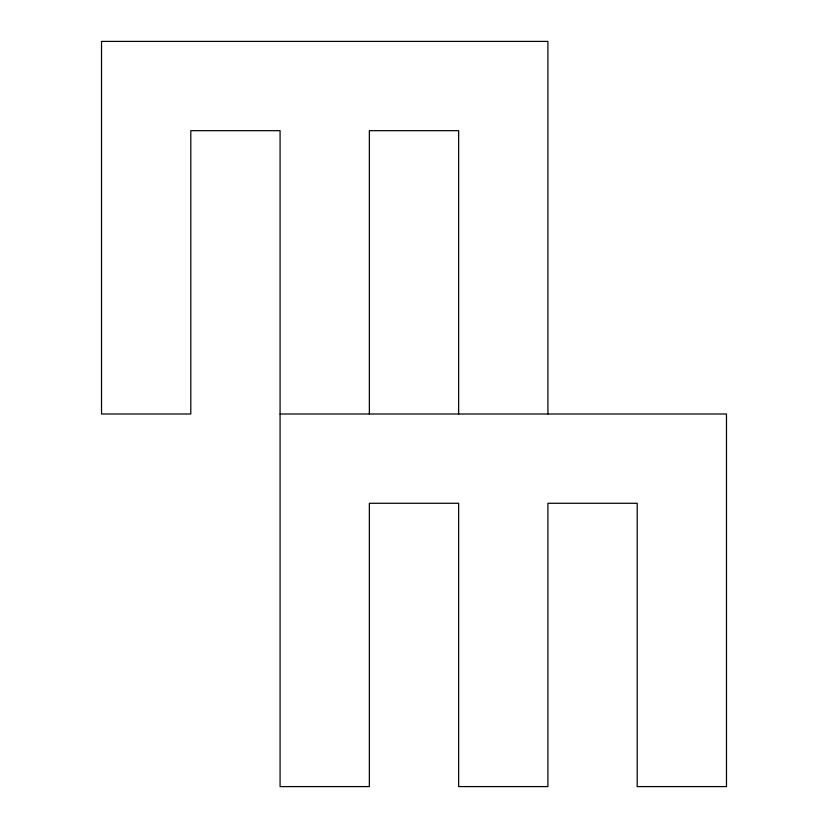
<?xml version="1.0" encoding="UTF-8"?>
<svg xmlns="http://www.w3.org/2000/svg" width="828" height="828" viewBox="0 0 828 828"><rect width="100%" height="100%" fill="white"/><g stroke="black" fill="none" stroke-linecap="round" stroke-linejoin="round"><path stroke-width="1.24" d="M280.081 414L726.477 414L726.477 786.6L637.198 786.6L637.198 503.279L547.919 503.279L547.919 786.6L458.64 786.6L458.64 503.279L369.36 503.279L369.36 786.6L280.081 786.6L280.081 130.679L190.802 130.679L190.802 414L101.523 414L101.523 41.4L547.919 41.4L547.919 414M458.64 414L458.64 130.679L369.36 130.679L369.36 414"/></g></svg>
